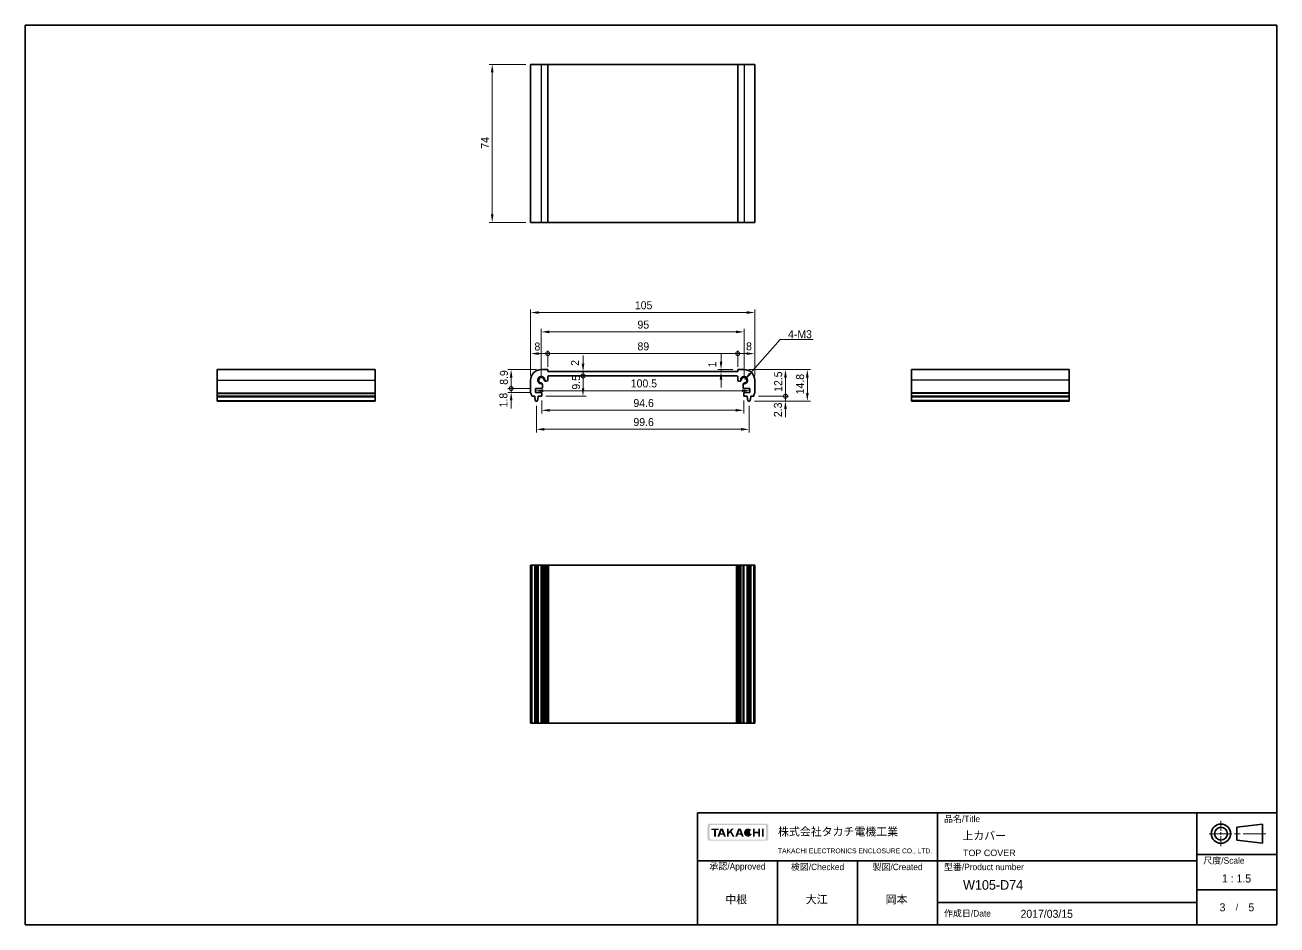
# Model space of a CAD drawing. Header units: millimetres. Extents: x 0 to 3168, y 0 to 562.
# Drawn here: x 1388 to 1975, y 0 to 422 of the extents above; entities that cross this region are included whole.
import ezdxf
from ezdxf.enums import TextEntityAlignment as Align

# ---------------------------------------------------------------- set-up
doc = ezdxf.new("R2010")
doc.units = ezdxf.units.MM
doc.header["$LTSCALE"] = 1.5
doc.linetypes.add('CHAIN', pattern=[0.3543, 0.2362, -0.0295, 0.0591, -0.0295])
doc.layers.get('Defpoints').update_dxf_attribs({"lineweight": 25})
for name, color, linetype, lineweight in [('Border (ISO)', 7, 'Continuous', 35), ('Dimension (ISO)', 7, 'Continuous', 18), ('Dimension (ISO) @ 1', 7, 'Continuous', 18), ('Symbol (ISO)', 7, 'Continuous', 18), ('Title (ISO)', 7, 'Continuous', 35), ('Visible (ISO)', 7, 'Continuous', 35), ('Visible Narrow (ISO)', 7, 'Continuous', 25)]:
    doc.layers.add(name, color=color, linetype=linetype, lineweight=lineweight)
doc.layers.add('Hatch (ISO)', color=1, linetype='Continuous', lineweight=18, true_color=0xff0000)
doc.styles.add('Note Text (TK)', font='')
doc.styles.add('文字スタイル40', font='')
doc.styles.add('文字スタイル67', font='arial.ttf')
doc.styles.get('Note Text (TK)').set_extended_font_data('MS PGothic')
doc.styles.get('文字スタイル40').set_extended_font_data('MS PGothic')
doc.dimstyles.new('Default - Method 1b (TK)', dxfattribs={"dimscale": 1.5, "dimtxt": 2.5, "dimasz": 2.5, "dimexe": 1, "dimexo": 1.5, "dimgap": 1, "dimtad": 1, "dimtoh": 1, "dimrnd": 1e-08, "dimdsep": 46, "dimtxsty": 'Note Text (TK)', "dimcen": 0.09, "dimdle": 5, "dimclrd": 100, "dimclre": 100, "dimclrt": 7, "dimadec": 1, "dimazin": 1, "dimtfac": 1, "dimtmove": 0, "dimatfit": 3, "dimfxl": 0, "dimtolj": 1, "dimlwd": -1, "dimlwe": -1, "dimarcsym": 0})
doc.dimstyles.new('Default - Method 1b (TK)$7', dxfattribs={"dimscale": 1.5, "dimtxt": 2.5, "dimasz": 2.5, "dimexe": 1, "dimexo": 1.5, "dimgap": 1, "dimtad": 1, "dimtoh": 1, "dimrnd": 1e-08, "dimdsep": 46, "dimtxsty": 'Note Text (TK)', "dimcen": 0.09, "dimdle": 5, "dimclrd": 256, "dimclre": 100, "dimclrt": 7, "dimadec": 1, "dimazin": 1, "dimtfac": 1, "dimtmove": 0, "dimatfit": 3, "dimfxl": 0, "dimtolj": 1, "dimlwd": -1, "dimlwe": -1, "dimarcsym": 0})

# ---------------------------------------------------------------- blocks, each defined once
blk = doc.blocks.new('図面枠 tk図枠')
at = {"layer": 'Border (ISO)'}
for p, q in [((14.5, 289), (14.5, 8)), ((14.5, 289), (405.5, 289)), ((405.5, 289), (405.5, 8)), ((14.5, 8), (405.5, 8))]:
    blk.add_line(p, q, dxfattribs=at)
blk = doc.blocks.new('表題欄 tk表題欄')
at = {"layer": 'Hatch (ISO)'}
h = blk.add_hatch(color=256, dxfattribs=at)
edge = h.paths.add_edge_path(flags=0)
edge.add_arc((95.58, 236.3), 0.596, 270, 360)
edge.add_line((96.17, 236.3), (96.17, 239.71))
edge.add_arc((95.58, 239.71), 0.596, 0, 90)
edge.add_line((95.58, 240.31), (79.14, 240.31))
edge.add_arc((79.14, 239.71), 0.596, 90, 180)
edge.add_line((78.54, 239.71), (78.54, 236.3))
edge.add_arc((79.14, 236.3), 0.596, 180, 270)
edge.add_line((79.14, 235.7), (95.58, 235.7))
edge = h.paths.add_edge_path()
edge.add_line((77.84, 239.96), (77.84, 236.05))
edge.add_arc((78.54, 236.05), 0.702, 180, 270)
edge.add_line((78.54, 235.35), (96.17, 235.35))
edge.add_arc((96.17, 236.05), 0.702, 270, 360)
edge.add_line((96.87, 236.05), (96.87, 239.96))
edge.add_arc((96.17, 239.96), 0.702, 0, 90)
edge.add_line((96.17, 240.66), (78.54, 240.66))
edge.add_arc((78.54, 239.96), 0.702, 90, 180)
for points in [[(79.07, 239.15), (79.07, 238.66), (79.92, 238.66), (79.92, 236.66), (80.51, 236.66), (80.51, 238.66), (81.36, 238.66), (81.36, 239.15)], [(85.68, 236.66), (84.94, 237.89), (84.42, 237.32), (84.42, 236.66), (83.9, 236.66), (83.9, 239.15), (84.42, 239.15), (84.42, 238.1), (85.39, 239.15), (86.11, 239.15), (85.32, 238.3), (86.3, 236.66)], [(92.09, 239.15), (92.09, 236.66), (92.61, 236.66), (92.61, 237.66), (93.77, 237.66), (93.77, 236.66), (94.29, 236.66), (94.29, 239.15), (93.77, 239.15), (93.77, 238.15), (92.61, 238.15), (92.61, 239.15)], [(94.84, 239.15), (94.84, 236.66), (95.36, 236.66), (95.36, 239.15)]]:
    blk.add_hatch(color=256, dxfattribs=at).paths.add_polyline_path(points)
h = blk.add_hatch(color=256, dxfattribs=at)
h.paths.add_polyline_path([(82.59, 237.71), (81.95, 237.71), (82.27, 238.58)], flags=0)
h.paths.add_polyline_path([(82.78, 237.2), (81.76, 237.2), (81.57, 236.66), (80.95, 236.66), (81.86, 239.15), (82.68, 239.15), (83.59, 236.66), (82.98, 236.66)])
h = blk.add_hatch(color=256, dxfattribs=at)
h.paths.add_polyline_path([(87.53, 237.71), (88.16, 237.71), (87.85, 238.58)], flags=0)
h.paths.add_polyline_path([(87.14, 236.66), (87.34, 237.2), (88.35, 237.2), (88.55, 236.66), (89.17, 236.66), (88.25, 239.15), (87.44, 239.15), (86.52, 236.66)])
h = blk.add_hatch(color=256, dxfattribs=at)
edge = h.paths.add_edge_path()
edge.add_arc((90.52, 237.9), 1.27, 38.5505, 336.582)
edge.add_line((91.69, 237.4), (91.17, 237.62))
edge.add_ellipse((90.52, 237.9), major_axis=(0, -0.8), ratio=0.867347, start_angle=124.651, end_angle=429.4109, ccw=False)
edge.add_line((91.09, 238.36), (91.52, 238.7))
at = {"layer": 'Title (ISO)'}
for p, q in [((74.71, 244.05), (255.71, 244.05)), ((74.71, 209.05), (74.71, 244.05)), ((149.71, 244.05), (149.71, 209.05)), ((230.71, 244.05), (230.71, 209.05)), ((255.71, 244.05), (255.71, 209.05)), ((243.21, 239.55), (251.21, 240.55)), ((243.21, 239.55), (243.21, 235.55)), ((251.21, 234.55), (251.21, 240.55)), ((243.21, 235.55), (251.21, 234.55)), ((230.71, 231.05), (255.71, 231.05)), ((74.71, 229.05), (230.71, 229.05)), ((99.71, 229.05), (99.71, 209.05)), ((124.71, 229.05), (124.71, 209.05)), ((230.71, 220.05), (255.71, 220.05)), ((149.71, 216.05), (230.71, 216.05)), ((255.71, 209.05), (74.71, 209.05))]:
    blk.add_line(p, q, dxfattribs=at)
at = {"layer": 'Title (ISO)', "color": 4, "linetype": 'CHAIN', "lineweight": 18, "ltscale": 8.88956, "true_color": 0x00ffff}
blk.add_line((238.21, 241.55), (238.21, 233.55), dxfattribs=at)
at = {"layer": 'Title (ISO)', "color": 4, "linetype": 'CHAIN', "lineweight": 18, "ltscale": 20.001633, "true_color": 0x00ffff}
blk.add_line((252.21, 237.55), (234.21, 237.55), dxfattribs=at)
at = {"layer": 'Title (ISO)'}
for radius in [3, 2]:
    blk.add_circle((238.21, 237.55), radius, dxfattribs=at)
at = {"layer": 'Title (ISO)', "color": 1, "true_color": 0xff0000, "char_height": 2, "line_spacing_factor": 1.5, "style": 'Note Text (TK)'}
for s, insert, attachment_point in [('\\fＭＳ Ｐゴシック|b0|i0;\\H2.0000;品名/Title', (151.71, 242.05), 4), ('\\fＭＳ Ｐゴシック|b0|i0;\\H2.0000;承認/Approved', (87.21, 227.05), 5), ('\\fＭＳ Ｐゴシック|b0|i0;\\H2.0000;検図/Checked', (112.21, 227.05), 5), ('\\fＭＳ Ｐゴシック|b0|i0;\\H2.0000;製図/Created', (137.21, 227.05), 5), ('\\fＭＳ Ｐゴシック|b0|i0;\\H2.0000;型番/Product number', (151.71, 227.05), 4), ('\\fＭＳ Ｐゴシック|b0|i0;\\H2.0000;尺度/Scale', (232.71, 229.05), 4), ('\\fＭＳ Ｐゴシック|b0|i0;\\H2.0000;作成日/Date', (151.71, 212.55), 4)]:
    blk.add_mtext(s, dxfattribs=dict(at, insert=insert, attachment_point=attachment_point))
at = {"layer": 'Title (ISO)', "color": 7, "line_spacing_factor": 1.5, "style": 'Note Text (TK)'}
for s, insert, char_height, attachment_point in [('株式会社タカチ電機工業', (99.87, 238.05), 2.5, 4), ('\\fArial|b0|i0;\\H1.4986;TAKACHI ELECTRONICS ENCLOSURE CO., LTD.', (99.87, 232.05), 1.4986, 4), ('\\fＭＳ Ｐゴシック|b0|i0;\\H2.0000;/', (243.21, 214.55), 2, 5)]:
    blk.add_mtext(s, dxfattribs=dict(at, insert=insert, char_height=char_height, attachment_point=attachment_point))
at = {"layer": 'Title (ISO)', "color": 7}
for tag, p, height, style in [('<品名>_001', (157.54, 235.72), 2.5, 'Note Text (TK)'), ('<Title>_001', (157.49, 230.55), 2, '文字スタイル67'), ('<型番>_001', (157.42, 219.99), 3, '文字スタイル40'), ('<尺度>_001', (238.54, 222.31), 2.5, 'Note Text (TK)'), ('<検図>_001', (108.55, 215.77), 2.5, 'Note Text (TK)'), ('<製図>_001', (133.48, 215.75), 2.5, 'Note Text (TK)'), ('<ページ_No.>_001', (237.95, 213.3), 2.5, 'Note Text (TK)'), ('<総ページ数>_001', (246.8, 213.3), 2.5, 'Note Text (TK)'), ('作成日_001', (175.64, 211.28), 2.5, 'Note Text (TK)')]:
    blk.add_attdef(tag, p, '', height=height, dxfattribs=dict(at, style=style))
at = {"layer": 'Title (ISO)', "color": 7, "style": 'Note Text (TK)'}
blk.add_attdef('<承認>', text='', height=2.5, dxfattribs=at).set_placement((87.21, 217.05), align=Align.MIDDLE_CENTER)
blk = doc.blocks.new('*D63')
at = {"layer": 'Defpoints', "color": 0, "transparency": 16777216}
for p in [(1625.37, 403.04), (1607.37, 329.04), (1625.37, 329.04)]:
    blk.add_point(p, dxfattribs=at)
at = {"layer": 'Dimension (ISO)', "color": 100, "transparency": 16777216}
for p, q in [((1623.12, 403.04), (1605.87, 403.04)), ((1607.37, 399.29), (1607.37, 332.79)), ((1623.12, 329.04), (1605.87, 329.04))]:
    blk.add_line(p, q, dxfattribs=at)
for points in [[(1606.74, 399.29), (1607.99, 399.29), (1607.37, 403.04)], [(1606.74, 332.79), (1607.99, 332.79), (1607.37, 329.04)]]:
    blk.add_solid(points, dxfattribs=at)
at = {"layer": 'Dimension (ISO)', "color": 7, "transparency": 16777216, "insert": (1603.99, 363.58), "char_height": 3.75, "attachment_point": 4, "rotation": 90, "style": 'Note Text (TK)'}
blk.add_mtext('\\A1;74', dxfattribs=at)
blk = doc.blocks.new('_DotSmall')
at = {"color": 0, "linetype": 'ByBlock', "const_width": 0.5}
blk.add_lwpolyline([(-0.0625, 0, 1), (0.0625, 0, 1)], format="xyb", close=True, dxfattribs=at)
blk = doc.blocks.new('*D64')
at = {"layer": 'Defpoints', "color": 0, "transparency": 16777216}
for p in [(1616.24, 251.26), (1627.62, 251.26), (1627.62, 249.46)]:
    blk.add_point(p, dxfattribs=at)
at = {"layer": 'Dimension (ISO)', "color": 100, "transparency": 16777216}
for p, q in [((1616.24, 251.26), (1616.24, 255.01)), ((1625.37, 251.26), (1614.74, 251.26)), ((1625.37, 249.46), (1614.74, 249.46)), ((1616.24, 249.46), (1616.24, 251.26)), ((1616.24, 245.71), (1616.24, 241.96))]:
    blk.add_line(p, q, dxfattribs=at)
blk.add_solid([(1615.62, 245.71), (1616.87, 245.71), (1616.24, 249.46)], dxfattribs=at)
at = {"layer": 'Dimension (ISO)', "color": 100, "transparency": 16777216, "xscale": 3.75, "yscale": 3.75, "zscale": 3.75, "rotation": 270}
blk.add_blockref('_DotSmall', (1616.24, 251.26), dxfattribs=at)
at = {"layer": 'Dimension (ISO)', "color": 7, "transparency": 16777216, "insert": (1612.64, 242.41), "char_height": 3.75, "attachment_point": 4, "rotation": 90, "style": 'Note Text (TK)'}
blk.add_mtext('\\A1;1.8', dxfattribs=at)
blk = doc.blocks.new('*D65')
at = {"layer": 'Defpoints', "color": 0, "transparency": 16777216}
for p in [(1616.23, 260.16), (1630.37, 260.16), (1627.62, 251.26)]:
    blk.add_point(p, dxfattribs=at)
at = {"layer": 'Dimension (ISO)', "color": 100, "transparency": 16777216}
for p, q in [((1628.12, 260.16), (1614.73, 260.16)), ((1616.23, 251.26), (1616.23, 256.41)), ((1625.37, 251.26), (1614.73, 251.26))]:
    blk.add_line(p, q, dxfattribs=at)
blk.add_solid([(1615.6, 256.41), (1616.85, 256.41), (1616.23, 260.16)], dxfattribs=at)
at = {"layer": 'Dimension (ISO)', "color": 100, "transparency": 16777216, "xscale": 3.75, "yscale": 3.75, "zscale": 3.75, "rotation": 270}
blk.add_blockref('_DotSmall', (1616.23, 251.26), dxfattribs=at)
at = {"layer": 'Dimension (ISO)', "color": 7, "transparency": 16777216, "insert": (1612.85, 253.01), "char_height": 3.75, "attachment_point": 4, "rotation": 90, "style": 'Note Text (TK)'}
blk.add_mtext('\\A1;8.9', dxfattribs=at)
blk = doc.blocks.new('*D66')
at = {"layer": 'Defpoints', "color": 0, "transparency": 16777216}
for p in [(1633.37, 267.61), (1633.37, 259.16), (1625.37, 255.16)]:
    blk.add_point(p, dxfattribs=at)
at = {"layer": 'Dimension (ISO)', "color": 100, "transparency": 16777216}
for p, q in [((1625.37, 257.41), (1625.37, 269.11)), ((1629.12, 267.61), (1633.37, 267.61)), ((1633.37, 261.41), (1633.37, 269.11))]:
    blk.add_line(p, q, dxfattribs=at)
blk.add_solid([(1629.12, 268.23), (1629.12, 266.98), (1625.37, 267.61)], dxfattribs=at)
at = {"layer": 'Dimension (ISO)', "color": 100, "transparency": 16777216, "xscale": 3.75, "yscale": 3.75, "zscale": 3.75}
blk.add_blockref('_DotSmall', (1633.37, 267.61), dxfattribs=at)
at = {"layer": 'Dimension (ISO)', "color": 7, "transparency": 16777216, "insert": (1627.14, 270.91), "char_height": 3.75, "attachment_point": 4, "style": 'Note Text (TK)'}
blk.add_mtext('\\A1;8', dxfattribs=at)
blk = doc.blocks.new('*D67')
at = {"layer": 'Defpoints', "color": 0, "transparency": 16777216}
for p in [(1730.37, 267.61), (1722.37, 259.16), (1730.37, 255.16)]:
    blk.add_point(p, dxfattribs=at)
at = {"layer": 'Dimension (ISO)', "color": 100, "transparency": 16777216}
for p, q in [((1722.37, 261.41), (1722.37, 269.11)), ((1722.37, 267.61), (1726.62, 267.61)), ((1730.37, 257.41), (1730.37, 269.11))]:
    blk.add_line(p, q, dxfattribs=at)
blk.add_solid([(1726.62, 268.23), (1726.62, 266.98), (1730.37, 267.61)], dxfattribs=at)
at = {"layer": 'Dimension (ISO)', "color": 100, "transparency": 16777216, "xscale": 3.75, "yscale": 3.75, "zscale": 3.75, "rotation": 180}
blk.add_blockref('_DotSmall', (1722.37, 267.61), dxfattribs=at)
at = {"layer": 'Dimension (ISO)', "color": 7, "transparency": 16777216, "insert": (1726.31, 271), "char_height": 3.75, "attachment_point": 4, "style": 'Note Text (TK)'}
blk.add_mtext('\\A1;8', dxfattribs=at)
blk = doc.blocks.new('*D68')
at = {"layer": 'Defpoints', "color": 0, "transparency": 16777216}
for p in [(1722.37, 267.61), (1633.37, 259.16), (1722.37, 259.16)]:
    blk.add_point(p, dxfattribs=at)
at = {"layer": 'Dimension (ISO)', "color": 100, "transparency": 16777216}
for p, q in [((1633.37, 261.41), (1633.37, 269.11)), ((1633.37, 267.61), (1722.37, 267.61)), ((1722.37, 261.41), (1722.37, 269.11))]:
    blk.add_line(p, q, dxfattribs=at)
at = {"layer": 'Dimension (ISO)', "color": 100, "transparency": 16777216, "xscale": 3.75, "yscale": 3.75, "zscale": 3.75, "rotation": 180}
blk.add_blockref('_DotSmall', (1633.37, 267.61), dxfattribs=at)
at = {"layer": 'Dimension (ISO)', "color": 100, "transparency": 16777216, "xscale": 3.75, "yscale": 3.75, "zscale": 3.75}
blk.add_blockref('_DotSmall', (1722.37, 267.61), dxfattribs=at)
at = {"layer": 'Dimension (ISO)', "color": 7, "transparency": 16777216, "insert": (1675.43, 270.98), "char_height": 3.75, "attachment_point": 4, "style": 'Note Text (TK)'}
blk.add_mtext('\\A1;89', dxfattribs=at)
blk = doc.blocks.new('*D69')
at = {"layer": 'Defpoints', "color": 0, "transparency": 16777216}
for p in [(1725.37, 277.78), (1630.37, 255.16), (1725.37, 255.16)]:
    blk.add_point(p, dxfattribs=at)
at = {"layer": 'Dimension (ISO)', "color": 100, "transparency": 16777216}
for p, q in [((1630.37, 257.41), (1630.37, 279.28)), ((1634.12, 277.78), (1721.62, 277.78)), ((1725.37, 257.41), (1725.37, 279.28))]:
    blk.add_line(p, q, dxfattribs=at)
for points in [[(1634.12, 278.41), (1634.12, 277.16), (1630.37, 277.78)], [(1721.62, 278.41), (1721.62, 277.16), (1725.37, 277.78)]]:
    blk.add_solid(points, dxfattribs=at)
at = {"layer": 'Dimension (ISO)', "color": 7, "transparency": 16777216, "insert": (1675.43, 281.16), "char_height": 3.75, "attachment_point": 4, "style": 'Note Text (TK)'}
blk.add_mtext('\\A1;95', dxfattribs=at)
blk = doc.blocks.new('*D70')
at = {"layer": 'Defpoints', "color": 0, "transparency": 16777216}
for p in [(1730.37, 286.84), (1625.37, 255.16), (1730.37, 255.16)]:
    blk.add_point(p, dxfattribs=at)
at = {"layer": 'Dimension (ISO)', "color": 100, "transparency": 16777216}
for p, q in [((1625.37, 257.41), (1625.37, 288.34)), ((1730.37, 257.41), (1730.37, 288.34)), ((1629.12, 286.84), (1726.62, 286.84))]:
    blk.add_line(p, q, dxfattribs=at)
for points in [[(1629.12, 287.47), (1629.12, 286.22), (1625.37, 286.84)], [(1726.62, 287.47), (1726.62, 286.22), (1730.37, 286.84)]]:
    blk.add_solid(points, dxfattribs=at)
at = {"layer": 'Dimension (ISO)', "color": 7, "transparency": 16777216, "insert": (1674.2, 290.22), "char_height": 3.75, "attachment_point": 4, "style": 'Note Text (TK)'}
blk.add_mtext('\\A1;105', dxfattribs=at)
blk = doc.blocks.new('*D71')
at = {"layer": 'Defpoints', "color": 0, "transparency": 16777216}
for p in [(1633.87, 257.16), (1649.91, 257.16), (1630.27, 247.66)]:
    blk.add_point(p, dxfattribs=at)
at = {"layer": 'Dimension (ISO)', "color": 100, "transparency": 16777216}
for p, q in [((1649.91, 251.41), (1649.91, 257.16)), ((1632.52, 247.66), (1651.41, 247.66))]:
    blk.add_line(p, q, dxfattribs=at)
blk.add_solid([(1649.29, 251.41), (1650.54, 251.41), (1649.91, 247.66)], dxfattribs=at)
at = {"layer": 'Dimension (ISO)', "color": 100, "transparency": 16777216, "xscale": 3.75, "yscale": 3.75, "zscale": 3.75, "rotation": 90}
blk.add_blockref('_DotSmall', (1649.91, 257.16), dxfattribs=at)
at = {"layer": 'Dimension (ISO)', "color": 7, "transparency": 16777216, "insert": (1646.66, 250.73), "char_height": 3.75, "attachment_point": 4, "rotation": 90, "style": 'Note Text (TK)'}
blk.add_mtext('\\A1;9.5', dxfattribs=at)
blk = doc.blocks.new('*D72')
at = {"layer": 'Defpoints', "color": 0, "transparency": 16777216}
for p in [(1633.37, 259.16), (1649.91, 259.16), (1633.87, 257.16)]:
    blk.add_point(p, dxfattribs=at)
at = {"layer": 'Dimension (ISO)', "color": 100, "transparency": 16777216}
for p, q in [((1649.91, 262.91), (1649.91, 266.66)), ((1649.91, 257.16), (1649.91, 259.16)), ((1649.91, 257.16), (1649.91, 253.41))]:
    blk.add_line(p, q, dxfattribs=at)
blk.add_solid([(1649.29, 262.91), (1650.54, 262.91), (1649.91, 259.16)], dxfattribs=at)
at = {"layer": 'Dimension (ISO)', "color": 100, "transparency": 16777216, "xscale": 3.75, "yscale": 3.75, "zscale": 3.75, "rotation": 90}
blk.add_blockref('_DotSmall', (1649.91, 257.16), dxfattribs=at)
at = {"layer": 'Dimension (ISO)', "color": 7, "transparency": 16777216, "insert": (1646.16, 261.89), "char_height": 3.75, "attachment_point": 4, "rotation": 90, "style": 'Note Text (TK)'}
blk.add_mtext('\\A1;2', dxfattribs=at)
blk = doc.blocks.new('*D73')
at = {"layer": 'Defpoints', "color": 0, "transparency": 16777216}
for p in [(1627.62, 250.36), (1728.12, 250.36), (1728.12, 250.24)]:
    blk.add_point(p, dxfattribs=at)
at = {"layer": 'Dimension (ISO)', "color": 100, "transparency": 16777216}
blk.add_line((1631.37, 250.24), (1724.37, 250.24), dxfattribs=at)
for points in [[(1631.37, 250.87), (1631.37, 249.62), (1627.62, 250.24)], [(1724.37, 250.87), (1724.37, 249.62), (1728.12, 250.24)]]:
    blk.add_solid(points, dxfattribs=at)
at = {"layer": 'Dimension (ISO)', "color": 7, "transparency": 16777216, "insert": (1672.29, 253.62), "char_height": 3.75, "attachment_point": 4, "style": 'Note Text (TK)'}
blk.add_mtext('\\A1;100.5', dxfattribs=at)
blk = doc.blocks.new('*D74')
at = {"layer": 'Defpoints', "color": 0, "transparency": 16777216}
for p in [(1714.55, 259.16), (1714.55, 259.16), (1722.37, 260.16)]:
    blk.add_point(p, dxfattribs=at)
at = {"layer": 'Dimension (ISO)', "color": 100, "transparency": 16777216}
for p, q in [((1714.55, 263.91), (1714.55, 267.66)), ((1720.12, 260.16), (1713.05, 260.16)), ((1714.55, 260.16), (1714.55, 259.16)), ((1714.55, 255.41), (1714.55, 251.66))]:
    blk.add_line(p, q, dxfattribs=at)
for points in [[(1713.92, 263.91), (1715.17, 263.91), (1714.55, 260.16)], [(1713.92, 255.41), (1715.17, 255.41), (1714.55, 259.16)]]:
    blk.add_solid(points, dxfattribs=at)
at = {"layer": 'Dimension (ISO)', "color": 7, "transparency": 16777216, "insert": (1710.48, 261.14), "char_height": 3.75, "attachment_point": 4, "rotation": 90, "style": 'Note Text (TK)'}
blk.add_mtext('\\A1;1', dxfattribs=at)
blk = doc.blocks.new('*D75')
at = {"layer": 'Defpoints', "color": 0, "transparency": 16777216}
for p in [(1729.87, 247.66), (1744.74, 247.66), (1727.91, 245.36)]:
    blk.add_point(p, dxfattribs=at)
at = {"layer": 'Dimension (ISO)', "color": 100, "transparency": 16777216}
for p, q in [((1732.12, 247.66), (1746.24, 247.66)), ((1744.74, 247.66), (1744.74, 251.41)), ((1744.74, 245.36), (1744.74, 247.66)), ((1730.16, 245.36), (1746.24, 245.36)), ((1744.74, 241.61), (1744.74, 237.86))]:
    blk.add_line(p, q, dxfattribs=at)
blk.add_solid([(1744.11, 241.61), (1745.36, 241.61), (1744.74, 245.36)], dxfattribs=at)
at = {"layer": 'Dimension (ISO)', "color": 100, "transparency": 16777216, "xscale": 3.75, "yscale": 3.75, "zscale": 3.75, "rotation": 270}
blk.add_blockref('_DotSmall', (1744.74, 247.66), dxfattribs=at)
at = {"layer": 'Dimension (ISO)', "color": 7, "transparency": 16777216, "insert": (1741.21, 237.88), "char_height": 3.75, "attachment_point": 4, "rotation": 90, "style": 'Note Text (TK)'}
blk.add_mtext('\\A1;2.3', dxfattribs=at)
blk = doc.blocks.new('*D76')
at = {"layer": 'Defpoints', "color": 0, "transparency": 16777216}
for p in [(1725.37, 260.16), (1744.74, 260.16), (1729.87, 247.66)]:
    blk.add_point(p, dxfattribs=at)
at = {"layer": 'Dimension (ISO)', "color": 100, "transparency": 16777216}
for p, q in [((1727.62, 260.16), (1746.24, 260.16)), ((1744.74, 247.66), (1744.74, 256.41)), ((1732.12, 247.66), (1746.24, 247.66))]:
    blk.add_line(p, q, dxfattribs=at)
blk.add_solid([(1744.11, 256.41), (1745.36, 256.41), (1744.74, 260.16)], dxfattribs=at)
at = {"layer": 'Dimension (ISO)', "color": 100, "transparency": 16777216, "xscale": 3.75, "yscale": 3.75, "zscale": 3.75, "rotation": 270}
blk.add_blockref('_DotSmall', (1744.74, 247.66), dxfattribs=at)
at = {"layer": 'Dimension (ISO)', "color": 7, "transparency": 16777216, "insert": (1741.36, 249.71), "char_height": 3.75, "attachment_point": 4, "rotation": 90, "style": 'Note Text (TK)'}
blk.add_mtext('\\A1;12.5', dxfattribs=at)
blk = doc.blocks.new('*D77')
at = {"layer": 'Defpoints', "color": 0, "transparency": 16777216}
for p in [(1725.37, 260.16), (1727.91, 245.36), (1754.99, 245.36)]:
    blk.add_point(p, dxfattribs=at)
at = {"layer": 'Dimension (ISO)', "color": 100, "transparency": 16777216}
for p, q in [((1727.62, 260.16), (1756.49, 260.16)), ((1754.99, 256.41), (1754.99, 249.11)), ((1730.16, 245.36), (1756.49, 245.36))]:
    blk.add_line(p, q, dxfattribs=at)
for points in [[(1754.36, 256.41), (1755.61, 256.41), (1754.99, 260.16)], [(1754.36, 249.11), (1755.61, 249.11), (1754.99, 245.36)]]:
    blk.add_solid(points, dxfattribs=at)
at = {"layer": 'Dimension (ISO)', "color": 7, "transparency": 16777216, "insert": (1751.61, 248.53), "char_height": 3.75, "attachment_point": 4, "rotation": 90, "style": 'Note Text (TK)'}
blk.add_mtext('\\A1;14.8', dxfattribs=at)
blk = doc.blocks.new('*D78')
at = {"layer": 'Defpoints', "color": 0, "transparency": 16777216}
for p in [(1630.57, 247.96), (1725.17, 247.96), (1725.17, 241.06)]:
    blk.add_point(p, dxfattribs=at)
at = {"layer": 'Dimension (ISO)', "color": 100, "transparency": 16777216}
for p, q in [((1630.57, 245.71), (1630.57, 239.56)), ((1634.32, 241.06), (1721.42, 241.06)), ((1725.17, 245.71), (1725.17, 239.56))]:
    blk.add_line(p, q, dxfattribs=at)
for points in [[(1634.32, 241.68), (1634.32, 240.43), (1630.57, 241.06)], [(1721.42, 241.68), (1721.42, 240.43), (1725.17, 241.06)]]:
    blk.add_solid(points, dxfattribs=at)
at = {"layer": 'Dimension (ISO)', "color": 7, "transparency": 16777216, "insert": (1673.52, 244.43), "char_height": 3.75, "attachment_point": 4, "style": 'Note Text (TK)'}
blk.add_mtext('\\A1;94.6', dxfattribs=at)
blk = doc.blocks.new('*D79')
at = {"layer": 'Defpoints', "color": 0, "transparency": 16777216}
for p in [(1628.07, 245.36), (1727.67, 245.36), (1727.67, 232.14)]:
    blk.add_point(p, dxfattribs=at)
at = {"layer": 'Dimension (ISO)', "color": 100, "transparency": 16777216}
for p, q in [((1628.07, 243.11), (1628.07, 230.64)), ((1727.67, 243.11), (1727.67, 230.64)), ((1631.82, 232.14), (1723.92, 232.14))]:
    blk.add_line(p, q, dxfattribs=at)
for points in [[(1631.82, 232.77), (1631.82, 231.52), (1628.07, 232.14)], [(1723.92, 232.77), (1723.92, 231.52), (1727.67, 232.14)]]:
    blk.add_solid(points, dxfattribs=at)
at = {"layer": 'Dimension (ISO)', "color": 7, "transparency": 16777216, "insert": (1673.52, 235.52), "char_height": 3.75, "attachment_point": 4, "style": 'Note Text (TK)'}
blk.add_mtext('\\A1;99.6', dxfattribs=at)

msp = doc.modelspace()

# ---------------------------------------------------------------- linework, layer by layer
at = {"layer": 'Visible (ISO)'}
for p, q in [((1625.3682, 403.0438), (1730.3682, 403.0438)), ((1625.3682, 403.0438), (1625.3682, 329.0438)), ((1633.3682, 403.0438), (1633.3682, 329.0438)), ((1722.3682, 403.0438), (1722.3682, 329.0438)), ((1730.3682, 403.0438), (1730.3682, 329.0438)), ((1625.3682, 329.0438), (1730.3682, 329.0438)), ((1478.4941, 245.3596), (1478.4941, 260.1596)), ((1478.4941, 260.1596), (1552.4941, 260.1596)), ((1552.4941, 245.3596), (1552.4941, 260.1596)), ((1633.3682, 260.1596), (1630.3682, 260.1596)), ((1633.3682, 259.1596), (1633.3682, 260.1596)), ((1722.3682, 259.1596), (1633.3682, 259.1596)), ((1722.3682, 260.1596), (1722.3682, 259.1596)), ((1725.3682, 260.1596), (1722.3682, 260.1596)), ((1877.7143, 260.1596), (1803.7143, 260.1596)), ((1803.7143, 260.1596), (1803.7143, 245.3596)), ((1877.7143, 260.1596), (1877.7143, 245.3596)), ((1625.3682, 255.1596), (1625.3682, 249.1596)), ((1630.8703, 251.7596), (1630.8703, 253.2001)), ((1632.3276, 254.6575), (1632.8682, 254.6575)), ((1633.3682, 255.1575), (1633.3682, 256.6596)), ((1633.8682, 257.1596), (1721.8682, 257.1596)), ((1722.3682, 256.6596), (1722.3682, 255.1575)), ((1722.8682, 254.6575), (1723.4088, 254.6575)), ((1724.8661, 253.2001), (1724.8661, 251.7596)), ((1730.3682, 249.1596), (1730.3682, 255.1596)), ((1478.4941, 247.6596), (1552.4941, 247.6596)), ((1478.4941, 247.3596), (1552.4941, 247.3596)), ((1625.8682, 247.6596), (1627.2653, 247.6596)), ((1627.2653, 247.6596), (1627.2653, 247.3596)), ((1627.2653, 247.3596), (1627.5296, 245.6147)), ((1627.6182, 251.2596), (1630.3703, 251.2596)), ((1627.6182, 249.4596), (1627.6182, 251.2596)), ((1630.2682, 249.4596), (1627.6182, 249.4596)), ((1628.6062, 245.6155), (1628.8653, 247.3596)), ((1628.8653, 247.6596), (1630.2682, 247.6596)), ((1628.8653, 247.3596), (1628.8653, 247.6596)), ((1630.5682, 247.9596), (1630.5682, 249.1596)), ((1725.1682, 249.1596), (1725.1682, 247.9596)), ((1725.3661, 251.2596), (1728.1182, 251.2596)), ((1728.1182, 249.4596), (1725.4682, 249.4596)), ((1725.4682, 247.6596), (1726.871, 247.6596)), ((1726.871, 247.6596), (1726.871, 247.3596)), ((1726.871, 247.3596), (1727.1302, 245.6155)), ((1728.1182, 251.2596), (1728.1182, 249.4596)), ((1728.2068, 245.6147), (1728.471, 247.3596)), ((1728.471, 247.6596), (1729.8682, 247.6596)), ((1728.471, 247.3596), (1728.471, 247.6596)), ((1877.7143, 247.6596), (1803.7143, 247.6596)), ((1877.7143, 247.3596), (1803.7143, 247.3596)), ((1478.4941, 245.3596), (1552.4941, 245.3596)), ((1627.8262, 245.3596), (1628.3095, 245.3596)), ((1727.4269, 245.3596), (1727.9102, 245.3596)), ((1877.7143, 245.3596), (1803.7143, 245.3596)), ((1625.3682, 94.451), (1625.3682, 168.451)), ((1730.3682, 168.451), (1625.3682, 168.451)), ((1625.8682, 94.451), (1625.8682, 168.451)), ((1627.2653, 94.451), (1627.2653, 168.451)), ((1628.8653, 94.451), (1628.8653, 168.451)), ((1630.5682, 94.451), (1630.5682, 168.451)), ((1630.8703, 94.451), (1630.8703, 168.451)), ((1633.3682, 94.451), (1633.3682, 168.451)), ((1722.3682, 94.451), (1722.3682, 168.451)), ((1724.8661, 94.451), (1724.8661, 168.451)), ((1725.1682, 94.451), (1725.1682, 168.451)), ((1726.871, 94.451), (1726.871, 168.451)), ((1728.471, 94.451), (1728.471, 168.451)), ((1729.8682, 94.451), (1729.8682, 168.451)), ((1730.3682, 94.451), (1730.3682, 168.451)), ((1730.3682, 94.451), (1625.3682, 94.451))]:
    msp.add_line(p, q, dxfattribs=at)
for centre, radius, start, end in [((1630.3682, 255.1596), 5, 90, 180), ((1725.3682, 255.1596), 5, 0, 90), ((1630.3682, 255.1596), 1.425, 351.9043293, 278.0956707), ((1630.3682, 255.1596), 1.315, 4.3166597, 265.6833403), ((1630.2203, 253.2001), 0.65, 57.5693872, 85.6833403), ((1630.2203, 253.2001), 0.65, 0, 57.5693872), ((1632.3276, 255.3075), 0.65, 184.3166597, 212.4306128), ((1632.3276, 255.3075), 0.65, 212.4306128, 270), ((1632.8682, 255.1575), 0.5, 270, 0), ((1633.8682, 256.6596), 0.5, 90, 180), ((1721.8682, 256.6596), 0.5, 0, 90), ((1722.8682, 255.1575), 0.5, 180, 270), ((1723.4088, 255.3075), 0.65, 270, 327.5693872), ((1725.3682, 255.1596), 1.425, 261.9043293, 188.0956707), ((1723.4088, 255.3075), 0.65, 327.5693872, 355.6833403), ((1725.3682, 255.1596), 1.315, 274.3166597, 175.6833403), ((1725.5161, 253.2001), 0.65, 122.4306127, 180), ((1725.5161, 253.2001), 0.65, 94.3166597, 122.4306127), ((1625.8682, 249.1596), 0.5, 180, 216.8698976), ((1623.8682, 247.6596), 2, 0, 36.8698976), ((1630.2682, 249.1596), 0.3, 0, 90), ((1630.2682, 247.9596), 0.3, 270, 0), ((1630.3703, 251.7596), 0.5, 270, 0), ((1725.3661, 251.7596), 0.5, 180, 270), ((1725.4682, 249.1596), 0.3, 90, 180), ((1725.4682, 247.9596), 0.3, 180, 270), ((1731.8682, 247.6596), 2, 143.1301024, 180), ((1729.8682, 249.1596), 0.5, 323.1301024, 0), ((1627.8262, 245.6596), 0.3, 188.6106381, 270), ((1628.3095, 245.6596), 0.3, 270, 351.5491403), ((1727.4269, 245.6596), 0.3, 188.4508597, 270), ((1727.9102, 245.6596), 0.3, 270, 351.3893619)]:
    msp.add_arc(centre, radius, start, end, dxfattribs=at)
at = {"layer": 'Visible Narrow (ISO)'}
for p, q in [((1630.3682, 403.0438), (1630.3682, 329.0438)), ((1725.3682, 403.0438), (1725.3682, 329.0438)), ((1478.4941, 255.1596), (1552.4941, 255.1596)), ((1877.7143, 255.1596), (1803.7143, 255.1596)), ((1478.4941, 249.1596), (1552.4941, 249.1596)), ((1478.4941, 248.8596), (1552.4941, 248.8596)), ((1877.7143, 249.1596), (1803.7143, 249.1596)), ((1877.7143, 248.8596), (1803.7143, 248.8596)), ((1478.4941, 245.6147), (1552.4941, 245.6147)), ((1877.7143, 245.6147), (1803.7143, 245.6147)), ((1625.4682, 94.451), (1625.4682, 168.451)), ((1627.5296, 94.451), (1627.5296, 168.451)), ((1627.8262, 94.451), (1627.8262, 168.451)), ((1628.3095, 94.451), (1628.3095, 168.451)), ((1628.6062, 94.451), (1628.6062, 168.451)), ((1630.2682, 94.451), (1630.2682, 168.451)), ((1631.6795, 94.451), (1631.6795, 168.451)), ((1632.3276, 94.451), (1632.3276, 168.451)), ((1632.8682, 94.451), (1632.8682, 168.451)), ((1633.8682, 94.451), (1633.8682, 168.451)), ((1721.8682, 94.451), (1721.8682, 168.451)), ((1722.8682, 94.451), (1722.8682, 168.451)), ((1723.4088, 94.451), (1723.4088, 168.451)), ((1724.0569, 94.451), (1724.0569, 168.451)), ((1725.4682, 94.451), (1725.4682, 168.451)), ((1727.1302, 94.451), (1727.1302, 168.451)), ((1727.4269, 94.451), (1727.4269, 168.451)), ((1727.9102, 94.451), (1727.9102, 168.451)), ((1728.2068, 94.451), (1728.2068, 168.451)), ((1730.2682, 94.451), (1730.2682, 168.451))]:
    msp.add_line(p, q, dxfattribs=at)
for centre, start, end in [((1630.3682, 255.1596), 345.2762961, 284.7237039), ((1725.3682, 255.1596), 255.2762961, 194.7237039)]:
    msp.add_arc(centre, 1.75, start, end, dxfattribs=at)

# ---------------------------------------------------------------- block references
at = {"xscale": 1.5, "yscale": 1.5, "zscale": 1.5}
msp.add_blockref('図面枠 tk図枠', (1366.75, -12), dxfattribs=at)
ref = msp.add_blockref('表題欄 tk表題欄', (1591.4368, -313.5791), dxfattribs=dict(xscale=1.5, yscale=1.5, zscale=1.5))
ref.add_attrib('<品名>_001', '上カバー', (1827.6378, 39.9545), dxfattribs={"layer": 'Title (ISO)', "color": 7, "height": 3.75, "style": 'Note Text (TK)'})
ref.add_attrib('<型番>_001', 'W105-D74', (1827.9489, 16.5), dxfattribs={"layer": 'Title (ISO)', "color": 7, "height": 4.5, "style": '文字スタイル40'})
ref.add_attrib('<尺度>_001', '1 : 1.5', (1949.2401, 19.8857), dxfattribs={"layer": 'Title (ISO)', "color": 7, "height": 3.75, "style": 'Note Text (TK)'})
ref.add_attrib('作成日_001', '2017/03/15', (1854.8636, 3.343), dxfattribs={"layer": 'Title (ISO)', "color": 7, "height": 3.75, "style": 'Note Text (TK)'})
ref.add_attrib('<検図>_001', '大江', (1754.2635, 10.0717), dxfattribs={"layer": 'Title (ISO)', "color": 7, "height": 3.75, "style": 'Note Text (TK)'})
ref.add_attrib('<製図>_001', '岡本', (1791.657, 10.0504), dxfattribs={"layer": 'Title (ISO)', "color": 7, "height": 3.75, "style": 'Note Text (TK)'})
ref.add_attrib('<承認>_001', '中根', (1716.5824, 10.0398), dxfattribs={"layer": 'Title (ISO)', "color": 7, "height": 3.75, "style": 'Note Text (TK)'})
ref.add_attrib('<Title>_001', 'TOP COVER', (1827.9018, 32.249), dxfattribs={"layer": 'Title (ISO)', "color": 7, "height": 3, "style": '文字スタイル67'})
ref.add_attrib('<ページ_No.>_001', '3', (1948.1364, 6.375), dxfattribs={"layer": 'Title (ISO)', "color": 7, "height": 3.75, "style": 'Note Text (TK)'})
ref.add_attrib('<総ページ数>_001', '5', (1961.6364, 6.375), dxfattribs={"layer": 'Title (ISO)', "color": 7, "height": 3.75, "style": 'Note Text (TK)'})

# ---------------------------------------------------------------- texts
at = {"layer": 'Symbol (ISO)', "color": 7, "insert": (1745.9586, 274.7791), "char_height": 3.75, "width": 12.58772, "attachment_point": 7, "line_spacing_factor": 1.5, "style": 'Note Text (TK)'}
msp.add_mtext('{4-M3}', dxfattribs=at)

# ---------------------------------------------------------------- dimensions: what is measured, and where the dimension line sits
at = {"layer": 'Dimension (ISO) @ 1', "color": 100, "true_color": 0x00ff3f}
for base, p1, p2, angle, override, picture, middle in [((1607.3682, 329.0438), (1625.3682, 403.0438), (1625.3682, 329.0438), 90, {"dimscale": 1, "dimtxt": 3.75, "dimasz": 3.75, "dimexe": 1.5, "dimexo": 2.25, "dimgap": 1.5, "dimtoh": 0, "dimdec": 2, "dimcen": 0.135, "dimtp": 0, "dimtm": 0, "dimtdec": 2, "dimtix": 0, "dimtofl": 0, "dimtmove": 0, "dimatfit": 1}, '*D63', (1607.3682, 366.0438)), ((1725.3682, 277.7817), (1630.3682, 255.1596), (1725.3682, 255.1596), 180, {"dimscale": 1, "dimtxt": 3.75, "dimasz": 3.75, "dimexe": 1.5, "dimexo": 2.25, "dimgap": 1.5, "dimtoh": 0, "dimdec": 2, "dimcen": 0.135, "dimtp": 0, "dimtm": 0, "dimtdec": 2, "dimtix": 0, "dimtofl": 0, "dimtmove": 0, "dimatfit": 1}, '*D69', (1677.8682, 277.7817)), ((1633.3682, 267.6095), (1625.3682, 255.1596), (1633.3682, 259.1596), 180, {"dimscale": 1, "dimtxt": 3.75, "dimasz": 3.75, "dimexe": 1.5, "dimexo": 2.25, "dimgap": 1.5, "dimtoh": 0, "dimblk2": 'DotSmall', "dimsah": 1, "dimcen": 0.135, "dimdle": 0, "dimtix": 0, "dimtofl": 1, "dimtmove": 1, "dimatfit": 1}, '*D66', (1628.2498, 267.5326)), ((1722.3682, 267.6095), (1633.3682, 259.1596), (1722.3682, 259.1596), 180, {"dimscale": 1, "dimtxt": 3.75, "dimasz": 3.75, "dimexe": 1.5, "dimexo": 2.25, "dimgap": 1.5, "dimtoh": 0, "dimdec": 2, "dimblk1": 'DotSmall', "dimblk2": 'DotSmall', "dimsah": 1, "dimcen": 0.135, "dimdle": 0, "dimtp": 0, "dimtm": 0, "dimtdec": 2, "dimtix": 0, "dimtofl": 0, "dimtmove": 0, "dimatfit": 1}, '*D68', (1677.8832, 267.6095)), ((1730.3682, 267.6095), (1722.3682, 259.1596), (1730.3682, 255.1596), 180, {"dimscale": 1, "dimtxt": 3.75, "dimasz": 3.75, "dimexe": 1.5, "dimexo": 2.25, "dimgap": 1.5, "dimtoh": 0, "dimblk1": 'DotSmall', "dimsah": 1, "dimcen": 0.135, "dimdle": 0, "dimtix": 0, "dimtofl": 1, "dimtmove": 1, "dimatfit": 1}, '*D67', (1727.4147, 267.6248)), ((1649.9135, 259.1596), (1633.8682, 257.1596), (1633.3682, 259.1596), 90, {"dimscale": 1, "dimtxt": 3.75, "dimasz": 3.75, "dimexe": 1.5, "dimexo": 2.25, "dimgap": 1.5, "dimtoh": 0, "dimblk1": 'DotSmall', "dimsah": 1, "dimcen": 0.135, "dimdle": 0, "dimse1": 1, "dimse2": 1, "dimtix": 0, "dimtofl": 1, "dimtmove": 1, "dimatfit": 1}, '*D72', (1649.5381, 262.9789)), ((1714.5461, 259.1596), (1722.3682, 260.1596), (1714.5461, 259.1596), 90, {"dimscale": 1, "dimtxt": 3.75, "dimasz": 3.75, "dimexe": 1.5, "dimexo": 2.25, "dimgap": 1.5, "dimtoh": 0, "dimcen": 0.135, "dimse2": 1, "dimtix": 0, "dimtofl": 1, "dimtmove": 1, "dimatfit": 1}, '*D74', (1713.852, 261.7)), ((1616.2272, 260.1596), (1627.6182, 251.2596), (1630.3682, 260.1596), 90, {"dimscale": 1, "dimtxt": 3.75, "dimasz": 3.75, "dimexe": 1.5, "dimexo": 2.25, "dimgap": 1.5, "dimtoh": 0, "dimblk1": 'DotSmall', "dimsah": 1, "dimcen": 0.135, "dimdle": 0, "dimtix": 0, "dimtofl": 1, "dimtmove": 0, "dimatfit": 1}, '*D65', (1616.2272, 256.0128)), ((1649.9135, 257.1596), (1630.2682, 247.6596), (1633.8682, 257.1596), 90, {"dimscale": 1, "dimtxt": 3.75, "dimasz": 3.75, "dimexe": 1.5, "dimexo": 2.25, "dimgap": 1.5, "dimtoh": 0, "dimblk2": 'DotSmall', "dimsah": 1, "dimcen": 0.135, "dimdle": 0, "dimse2": 1, "dimtix": 0, "dimtofl": 1, "dimtmove": 1, "dimatfit": 1}, '*D71', (1650.0376, 253.723)), ((1744.7359, 260.1596), (1729.8682, 247.6596), (1725.3682, 260.1596), 90, {"dimscale": 1, "dimtxt": 3.75, "dimasz": 3.75, "dimexe": 1.5, "dimexo": 2.25, "dimgap": 1.5, "dimtoh": 0, "dimdec": 2, "dimblk1": 'DotSmall', "dimsah": 1, "dimcen": 0.135, "dimdle": 0, "dimtp": 0, "dimtm": 0, "dimtdec": 2, "dimtix": 0, "dimtofl": 0, "dimtmove": 0, "dimatfit": 1}, '*D76', (1744.7359, 253.9246)), ((1754.9892, 245.3596), (1725.3682, 260.1596), (1727.9102, 245.3596), 90, {"dimscale": 1, "dimtxt": 3.75, "dimasz": 3.75, "dimexe": 1.5, "dimexo": 2.25, "dimgap": 1.5, "dimtoh": 0, "dimdec": 2, "dimcen": 0.135, "dimtp": 0, "dimtm": 0, "dimtdec": 2, "dimtix": 0, "dimtofl": 0, "dimtmove": 0, "dimatfit": 1}, '*D77', (1754.9892, 252.7596)), ((1616.2441, 251.2596), (1627.6182, 249.4596), (1627.6182, 251.2596), 90, {"dimscale": 1, "dimtxt": 3.75, "dimasz": 3.75, "dimexe": 1.5, "dimexo": 2.25, "dimgap": 1.5, "dimtoh": 0, "dimblk2": 'DotSmall', "dimsah": 1, "dimcen": 0.135, "dimdle": 0, "dimtix": 0, "dimtofl": 1, "dimtmove": 1, "dimatfit": 1}, '*D64', (1616.0163, 245.2746)), ((1728.1182, 250.2436), (1627.6182, 250.3596), (1728.1182, 250.3596), 180, {"dimscale": 1, "dimtxt": 3.75, "dimasz": 3.75, "dimexe": 1.5, "dimexo": 2.25, "dimgap": 1.5, "dimtoh": 0, "dimdec": 2, "dimcen": 0.135, "dimse1": 1, "dimse2": 1, "dimtp": 0, "dimtm": 0, "dimtdec": 2, "dimtix": 0, "dimtofl": 0, "dimtmove": 0, "dimatfit": 1}, '*D73', (1677.8682, 250.2436)), ((1725.1682, 241.0596), (1630.5682, 247.9596), (1725.1682, 247.9596), 180, {"dimscale": 1, "dimtxt": 3.75, "dimasz": 3.75, "dimexe": 1.5, "dimexo": 2.25, "dimgap": 1.5, "dimtoh": 0, "dimdec": 2, "dimcen": 0.135, "dimtp": 0, "dimtm": 0, "dimtdec": 2, "dimtix": 0, "dimtofl": 0, "dimtmove": 0, "dimatfit": 1}, '*D78', (1677.8682, 241.0596)), ((1744.7359, 247.6596), (1727.9102, 245.3596), (1729.8682, 247.6596), 90, {"dimscale": 1, "dimtxt": 3.75, "dimasz": 3.75, "dimexe": 1.5, "dimexo": 2.25, "dimgap": 1.5, "dimtoh": 0, "dimblk2": 'DotSmall', "dimsah": 1, "dimcen": 0.135, "dimdle": 0, "dimtix": 0, "dimtofl": 1, "dimtmove": 1, "dimatfit": 1}, '*D75', (1744.5862, 240.8847)), ((1727.6686, 232.1448), (1628.0678, 245.3596), (1727.6686, 245.3596), 180, {"dimscale": 1, "dimtxt": 3.75, "dimasz": 3.75, "dimexe": 1.5, "dimexo": 2.25, "dimgap": 1.5, "dimtoh": 0, "dimdec": 2, "dimcen": 0.135, "dimtp": 0, "dimtm": 0, "dimtdec": 2, "dimtix": 0, "dimtofl": 0, "dimtmove": 0, "dimatfit": 1}, '*D79', (1677.8682, 232.1448))]:
    dim = msp.add_linear_dim(base=base, p1=p1, p2=p2, angle=angle, dimstyle='Default - Method 1b (TK)', override=override, dxfattribs=at)
    dim.commit()
    dim.dimension.update_dxf_attribs({"geometry": picture, "text_midpoint": middle, "dimtype": 160})
dim = msp.add_linear_dim(base=(1730.3682, 286.8443), p1=(1625.3682, 255.1596), p2=(1730.3682, 255.1596), dimstyle='Default - Method 1b (TK)', override={"dimscale": 1, "dimtxt": 3.75, "dimasz": 3.75, "dimexe": 1.5, "dimexo": 2.25, "dimgap": 1.5, "dimtoh": 0, "dimdec": 2, "dimcen": 0.135, "dimtp": 0, "dimtm": 0, "dimtdec": 2, "dimtix": 0, "dimtofl": 0, "dimtmove": 0, "dimatfit": 1}, dxfattribs=at)
dim.commit()
dim.dimension.update_dxf_attribs({"geometry": '*D70', "text_midpoint": (1677.8682, 286.8443), "dimtype": 160})

# ---------------------------------------------------------------- leaders
at = {"layer": 'Symbol (ISO)', "color": 100, "true_color": 0x00ff40, "annotation_type": 0, "has_hookline": 1, "hookline_direction": 0, "text_width": 11.7614}
msp.add_leader([(1725.6784, 255.413), (1742.2086, 274.1541), (1745.9586, 274.1541)], dimstyle='Default - Method 1b (TK)$7', override={"dimgap": 0, "dimtad": 1}, dxfattribs=at)

doc.saveas('drawing.dxf')
